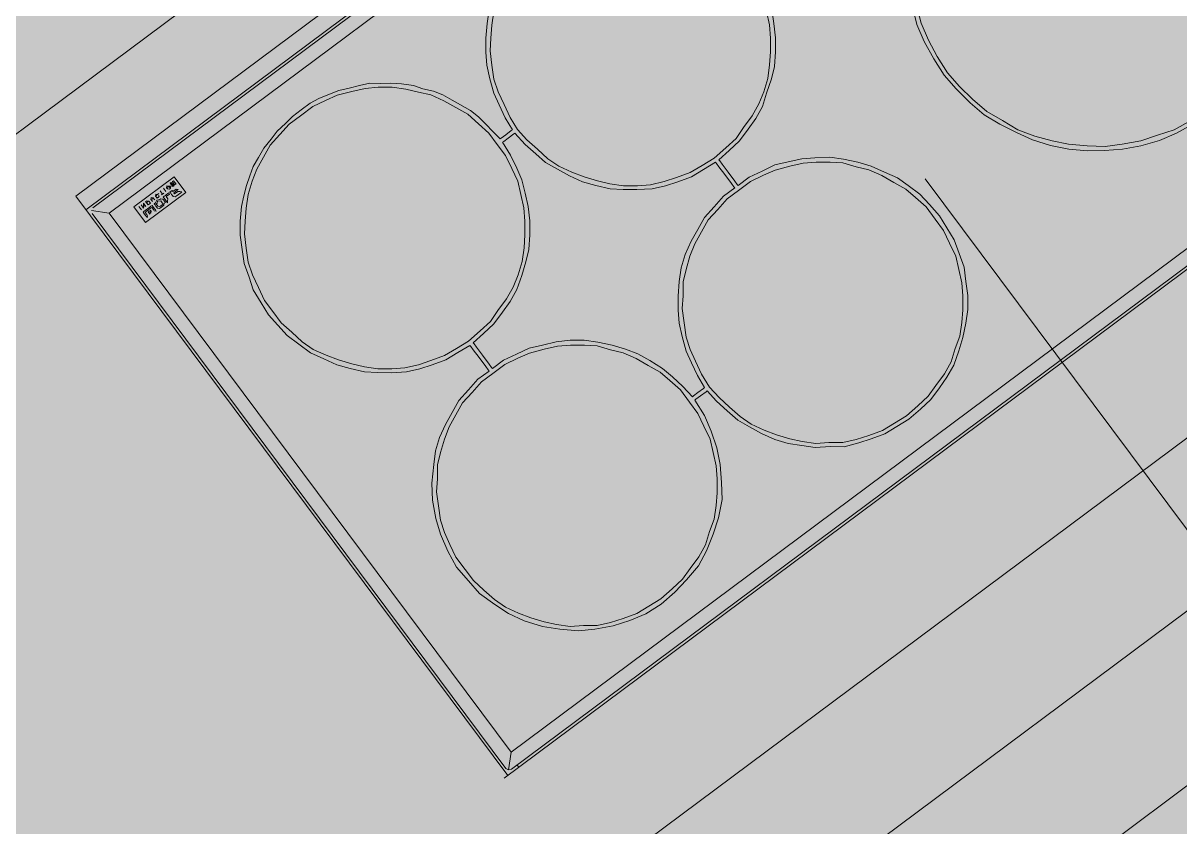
# Model space of a CAD drawing. Header units: metres. Extents: x -466 to 1322, y -1072 to 50.
# Drawn here: x 26.716 to 27.549, y -189.878 to -189.299 of the extents above; entities that cross this region are included whole.
import ezdxf

# ---------------------------------------------------------------- set-up
doc = ezdxf.new("R2010")
doc.units = ezdxf.units.M
doc.linetypes.add('CENTER2', pattern=[28.575, 19.05, -3.175, 3.175, -3.175])
for name, color, linetype, lineweight in [('A - Hatch muros', 4, 'Continuous', 0), ('A - MURO BAJO', 2, 'Continuous', 0), ('A-EJES', 61, 'CENTER2', 0), ('A-Furn-Ktch', 122, 'Continuous', 5), ('A-MURO INT', 4, 'Continuous', 0)]:
    doc.layers.add(name, color=color, linetype=linetype, lineweight=lineweight)
doc.layers.add('Hatch Exterior', color=7, linetype='Continuous', lineweight=0, true_color=0xa99b89)
doc.layers.add('Hatch Interior', color=7, linetype='Continuous', lineweight=0, true_color=0xaf6350)

msp = doc.modelspace()

# ---------------------------------------------------------------- hatches: boundary and pattern name
at = {"layer": 'A - Hatch muros'}
h = msp.add_hatch(color=256, dxfattribs=at)
h.dxf.hatch_style = 1
h.paths.add_polyline_path([(14.61966, -194.87356), (9.71181, -198.53171), (9.9148, -198.62985), (14.73918, -195.03392)])
h.paths.add_polyline_path([(18.14652, -194.36504), (16.54296, -195.56028), (15.52701, -194.19725), (15.36665, -194.31678), (17.45832, -197.12301), (13.26423, -200.24914), (13.46722, -200.34728), (17.7382, -197.16384), (16.66249, -195.72064), (18.26605, -194.5254), (19.34176, -195.9686), (21.54665, -194.32515), (21.42713, -194.16479), (19.38259, -195.68872), (17.41045, -193.04285), (20.17659, -190.98106), (22.26826, -193.78729), (22.42861, -193.66776), (20.33694, -190.86154), (23.10308, -188.79975), (25.07523, -191.44562), (23.03246, -192.97193), (23.15199, -193.13229), (29.86049, -188.12829), (29.74096, -187.96794), (25.23558, -191.3261), (23.14392, -188.51987), (17.13057, -193.00201)])
at = {"layer": 'Hatch Exterior', "transparency": 33554687}
h = msp.add_hatch(color=256, dxfattribs=at)
h.dxf.hatch_style = 1
h.paths.add_polyline_path([(9.71181, -198.53171), (27.18072, -206.97714), (29.40053, -202.38558), (51.0529, -212.85351), (52.9245, -208.98219), (26.3283, -196.12414), (45.64313, -181.72751), (47.49257, -186.1551), (48.7583, -189.18857), (52.20977, -197.45508), (57.23926, -199.36812), (59.56785, -194.47976), (53.76873, -196.78284), (53.69044, -196.74906), (51.88994, -192.14912), (57.72234, -189.83282), (59.56785, -194.47976), (60.68284, -192.13965), (50.46445, -166.40994), (48.88704, -167.58569), (57.00696, -188.03149), (51.1518, -190.35683), (45.60585, -176.39223), (17.7382, -197.16384), (15.52701, -194.19725)])
h.paths.add_polyline_path([(14.61966, -194.87356), (9.71181, -198.53171), (9.9148, -198.62985), (14.73918, -195.03392)])
h.paths.add_polyline_path([(22.85925, -204.8879), (24.99201, -200.4764), (29.13342, -202.47859), (27.00066, -206.89009), (26.95991, -206.8595), (27.0427, -206.68826), (27.26777, -206.79708), (29.40053, -202.38558), (24.899, -200.20929), (22.67919, -204.80085)], flags=17)
edge = h.paths.add_edge_path(flags=16)
edge.add_arc((19.71981, -199.98974), 0.7, 36.69961, 118.51779, ccw=False)
edge.add_line((20.28106, -199.57141), (21.64408, -198.55545))
edge.add_arc((19.71981, -199.98974), 2.4, -235.67933, 36.69961, ccw=False)
edge.add_line((18.36663, -198.00759), (19.38561, -199.37467))
at = {"layer": 'Hatch Interior', "transparency": 33554687}
h = msp.add_hatch(color=256, dxfattribs=at)
h.dxf.hatch_style = 1
h.paths.add_polyline_path([(8.29084, -197.84474), (48.88704, -167.58569), (57.00696, -188.03149), (51.1518, -190.35683), (45.60585, -176.39223), (17.7382, -197.16384), (15.52701, -194.19725), (9.71181, -198.53171)])
h.paths.add_polyline_path([(29.40053, -202.38558), (27.18072, -206.97714), (48.83309, -217.44507), (51.0529, -212.85351)])
h.paths.add_polyline_path([(51.89028, -192.14928), (57.71104, -189.8373), (59.56785, -194.47976), (53.76873, -196.78284), (53.69044, -196.74906)])
h.paths.add_polyline_path([(18.14652, -194.36504), (16.54296, -195.56028), (15.52701, -194.19725), (15.36665, -194.31678), (17.45832, -197.12301), (13.26423, -200.24914), (13.46722, -200.34728), (17.7382, -197.16384), (16.66249, -195.72064), (18.26605, -194.5254), (19.34176, -195.9686), (21.46648, -194.38491), (21.34695, -194.22455), (19.22224, -195.80824), (17.25009, -193.16237), (20.17659, -190.98106), (22.26826, -193.78729), (22.34843, -193.72753), (20.25677, -190.9213), (23.10308, -188.79975), (25.07523, -191.44562), (23.03246, -192.97193), (23.15199, -193.13229), (29.32293, -188.52897), (29.20341, -188.36861), (25.23558, -191.3261), (23.14392, -188.51987), (17.13057, -193.00201)])
h.paths.add_polyline_path([(46.60465, -178.89054), (51.65518, -175.12604), (51.73174, -175.31843), (46.84723, -178.95917), (48.16451, -182.28983), (53.6479, -180.11213), (53.72202, -180.29789), (48.23863, -182.47559), (51.27082, -190.09437), (56.75422, -187.91667), (56.56271, -187.45474), (56.74859, -187.38092), (57.00696, -188.03149), (51.1518, -190.35683), (43.73311, -171.6767), (28.48209, -183.0443), (27.95905, -183.43416), (8.49383, -197.94288), (8.29084, -197.84474), (48.88704, -167.58569), (49.15533, -168.26123), (48.96945, -168.33506), (48.79743, -167.90192), (43.89916, -171.55294), (45.60918, -176.38974)], flags=16)
h.paths.add_polyline_path([(53.69044, -196.74906), (53.76873, -196.78284), (59.56785, -194.47976), (58.53021, -191.86866), (55.55673, -193.04956), (55.63055, -193.23544), (58.60459, -192.05431), (59.49403, -194.29388), (55.66029, -195.81643), (55.52089, -195.87179), (53.82475, -196.5454), (52.93532, -194.30583)], flags=17)
h.paths.add_polyline_path([(55.07852, -190.88411), (55.19965, -190.83828), (55.24816, -190.81542)], flags=16)
h.paths.add_polyline_path([(57.51408, -189.91687), (57.72234, -189.83282), (57.16471, -190.05428)])
h.paths.add_polyline_path([(52.41364, -191.94146), (51.89028, -192.14928), (51.89028, -192.14928)], flags=16)

# ---------------------------------------------------------------- linework, layer by layer
at = {"layer": 'A - MURO BAJO', "ltscale": 0.05}
msp.add_lwpolyline([(23.14392, -188.51987), (23.62498, -188.1613), (25.31235, -190.42068), (28.7991, -187.82177), (29.20341, -188.36861)], dxfattribs=at)
at = {"layer": 'A-EJES', "ltscale": 0.1}
for p, q in [((50.70466, -172.46702), (9.66063, -203.05987)), ((30.21183, -193.22949), (22.23182, -182.52334))]:
    msp.add_line(p, q, dxfattribs=at)
at = {"layer": 'A-Furn-Ktch'}
for points in [[(27.48326, -188.87971), (26.75349, -189.42366)], [(27.49127, -188.88876), (26.76068, -189.43332)], [(27.48683, -188.89457), (26.7659, -189.43193)], [(26.7659, -189.43193), (27.48683, -188.89457)], [(26.77753, -189.43578), (27.48719, -188.90682)], [(27.55748, -189.36885), (27.54501, -189.37564), (27.53296, -189.37962), (27.5209, -189.3836), (27.50765, -189.38596), (27.4952, -189.38773), (27.48236, -189.3873), (27.46891, -189.38605), (27.45708, -189.38361), (27.44464, -189.38036), (27.43241, -189.37571), (27.4212, -189.36905), (27.40997, -189.36239), (27.39977, -189.35373), (27.39036, -189.34447), (27.38176, -189.33461), (27.37417, -189.32275), (27.36798, -189.31109), (27.36259, -189.29883), (27.35943, -189.28617)], [(27.0499, -189.2991), (27.05133, -189.28927)], [(27.05474, -189.29049), (27.0533, -189.30032), (27.05268, -189.30955), (27.05204, -189.31878), (27.05342, -189.32902), (27.0548, -189.33926), (27.05778, -189.3483), (27.06217, -189.35754), (27.06655, -189.36679), (27.07175, -189.37544), (27.07855, -189.38288), (27.08616, -189.38973), (27.09376, -189.39657), (27.10157, -189.40202), (27.11099, -189.40626), (27.11981, -189.4097), (27.12944, -189.41254), (27.13847, -189.41457), (27.14829, -189.41601), (27.15833, -189.41604), (27.16776, -189.41526), (27.1774, -189.41308), (27.18645, -189.4101), (27.19629, -189.40651), (27.20494, -189.40132), (27.21359, -189.39613), (27.22183, -189.38873), (27.22928, -189.38193), (27.23472, -189.37412), (27.24097, -189.3657), (27.24581, -189.35708), (27.24925, -189.34826), (27.25209, -189.33864), (27.25353, -189.32881), (27.25415, -189.31958), (27.25419, -189.30954), (27.25341, -189.30011), (27.25123, -189.29046)], [(27.25505, -189.28887), (27.25643, -189.29911), (27.2578, -189.30936), (27.25777, -189.31939), (27.25693, -189.33002)], [(27.35641, -189.28717), (27.35958, -189.29982), (27.36497, -189.31208), (27.37175, -189.32455), (27.37935, -189.33641), (27.38794, -189.34627), (27.39795, -189.35634), (27.40816, -189.36499), (27.41938, -189.37165)], [(27.06813, -189.37563), (27.06294, -189.36698), (27.05855, -189.35773), (27.05476, -189.34929), (27.05198, -189.33885), (27.04981, -189.32921), (27.04903, -189.31977), (27.04906, -189.30973), (27.0499, -189.2991)], [(27.06233, -189.84305), (27.79533, -189.2967)], [(27.0672, -189.8244), (27.77686, -189.29544)], [(27.7885, -189.29929), (27.06757, -189.83665)], [(27.7885, -189.29929), (27.06757, -189.83665)], [(27.5211, -189.38721), (27.53455, -189.38343), (27.54681, -189.37805), (27.55928, -189.37126), (27.57033, -189.36428), (27.581, -189.35507), (27.59026, -189.34567), (27.59892, -189.33546), (27.60638, -189.32364)], [(27.25693, -189.33002), (27.2549, -189.33905), (27.25126, -189.34927), (27.24842, -189.3589), (27.24358, -189.36752), (27.23813, -189.37533), (27.23188, -189.38374), (27.22444, -189.39054), (27.21699, -189.39735)], [(26.87288, -189.43104), (26.87471, -189.42342), (26.87654, -189.4158), (26.87897, -189.40898), (26.8814, -189.40217), (26.88523, -189.39555), (26.88906, -189.38894), (26.8943, -189.38254), (26.89873, -189.37673), (26.90457, -189.37112), (26.9096, -189.36612), (26.91604, -189.36133), (26.92248, -189.35653), (26.92871, -189.35313), (26.93635, -189.34995), (26.94318, -189.34736), (26.95061, -189.34557), (26.95804, -189.34379), (26.96547, -189.342), (26.9733, -189.34243), (26.98052, -189.34205), (26.98835, -189.34247), (26.99677, -189.3437), (27.00359, -189.34613), (27.01121, -189.34796), (27.01803, -189.35039), (27.02464, -189.35422), (27.03787, -189.36189), (27.04367, -189.36632), (27.04868, -189.37135), (27.05428, -189.37719), (27.05928, -189.38222)], [(26.91543, -189.36554), (26.90738, -189.37153), (26.90053, -189.37914), (26.89369, -189.38675), (26.88885, -189.39536), (26.884, -189.40398), (26.88056, -189.4128), (26.87773, -189.42242), (26.87629, -189.43226), (26.87566, -189.44149), (26.87503, -189.45072), (26.8764, -189.46096), (26.87778, -189.4712), (26.88076, -189.48024), (26.88515, -189.48948), (26.88954, -189.49873), (26.89554, -189.50678), (26.90153, -189.51482), (26.90914, -189.52167), (26.91675, -189.52851), (26.92456, -189.53396), (26.93398, -189.5382), (26.9428, -189.54164), (26.95243, -189.54448), (26.96145, -189.54651), (26.97128, -189.54794), (26.98132, -189.54797), (26.99075, -189.5472), (27.00039, -189.54502), (27.00943, -189.54204), (27.01928, -189.53845), (27.02793, -189.53326), (27.03657, -189.52807), (27.04482, -189.52067), (27.05227, -189.51387), (27.05771, -189.50605), (27.06396, -189.49764), (27.0688, -189.48903), (27.07224, -189.48021), (27.07508, -189.47058), (27.07651, -189.46075), (27.07714, -189.45152), (27.07717, -189.44148), (27.0764, -189.43205), (27.07422, -189.42241), (27.07204, -189.41277), (27.06765, -189.40352), (27.06326, -189.39428), (27.05726, -189.38623), (27.05127, -189.37818), (27.04366, -189.37134), (27.03605, -189.36449), (27.02744, -189.35965), (27.01882, -189.35481), (27.0094, -189.35056), (27.00037, -189.34853), (26.99135, -189.3465), (26.98152, -189.34506), (26.97148, -189.34503), (26.96205, -189.34581), (26.95241, -189.34798), (26.94196, -189.35076), (26.93352, -189.35455), (26.92428, -189.35894), (26.91543, -189.36554)], [(27.05928, -189.38222), (27.06009, -189.38162), (27.06331, -189.37922), (27.06733, -189.37622), (27.06813, -189.37563)], [(27.06993, -189.37804), (27.06913, -189.37864), (27.0651, -189.38164), (27.06189, -189.38403), (27.06108, -189.38463)], [(27.13866, -189.41818), (27.12823, -189.41594), (27.1186, -189.41311), (27.10918, -189.40886), (27.10056, -189.40402), (27.09195, -189.39918), (27.08494, -189.39313), (27.07733, -189.38629), (27.06993, -189.37804)], [(27.41938, -189.37165), (27.4314, -189.37771), (27.44283, -189.38296), (27.45587, -189.38701), (27.4691, -189.38966), (27.48255, -189.3909), (27.49479, -189.39054), (27.50784, -189.38958), (27.5211, -189.38721)], [(27.06108, -189.38463), (27.06687, -189.39409), (27.07126, -189.40333), (27.07505, -189.41177), (27.07723, -189.42141), (27.07941, -189.43105), (27.08078, -189.4413), (27.08075, -189.45133), (27.07992, -189.46197)], [(27.21458, -189.39914), (27.20593, -189.40433), (27.19729, -189.40953), (27.18744, -189.41311), (27.1784, -189.4161), (27.16876, -189.41827), (27.15792, -189.41884), (27.14789, -189.41881), (27.13866, -189.41818)], [(27.35212, -189.58199), (27.36037, -189.57459), (27.36782, -189.56779), (27.37326, -189.55998), (27.37951, -189.55157), (27.38435, -189.54295), (27.38719, -189.53332), (27.39063, -189.5245), (27.39206, -189.51467), (27.39269, -189.50545), (27.39272, -189.49541), (27.39195, -189.48597), (27.38977, -189.47633), (27.38759, -189.46669), (27.3832, -189.45744), (27.37882, -189.4482), (27.37282, -189.44015), (27.36622, -189.4313), (27.35861, -189.42446), (27.3516, -189.41841), (27.34299, -189.41357), (27.33437, -189.40873), (27.32495, -189.40449), (27.31592, -189.40245), (27.3063, -189.39961), (27.29707, -189.39899), (27.28703, -189.39895), (27.2776, -189.39973), (27.26796, -189.40191), (27.25751, -189.40469), (27.24907, -189.40848), (27.23982, -189.41287), (27.23098, -189.41946), (27.22293, -189.42546), (27.21608, -189.43307), (27.20923, -189.44067), (27.20439, -189.44929), (27.19955, -189.4579), (27.19611, -189.46673), (27.19327, -189.47635), (27.19124, -189.48538), (27.19121, -189.49541), (27.19058, -189.50464), (27.19196, -189.51488), (27.19333, -189.52512), (27.19631, -189.53416), (27.2001, -189.5426), (27.20449, -189.55185), (27.21028, -189.5613), (27.21708, -189.56875), (27.22469, -189.57559), (27.2323, -189.58244), (27.24011, -189.58788), (27.24953, -189.59213), (27.25835, -189.59556), (27.26798, -189.5984), (27.277, -189.60044), (27.28683, -189.60187), (27.29627, -189.6011), (27.3063, -189.60113), (27.31594, -189.59895), (27.32498, -189.59596), (27.33483, -189.59238), (27.34348, -189.58718), (27.35212, -189.58199)], [(27.22837, -189.41765), (27.22777, -189.41684), (27.22597, -189.41443), (27.22118, -189.40799), (27.21698, -189.40236), (27.21518, -189.39994), (27.21458, -189.39914)], [(27.21699, -189.39735), (27.21759, -189.39815), (27.21939, -189.40056), (27.22359, -189.4062), (27.22838, -189.41263), (27.23018, -189.41505), (27.23078, -189.41585)], [(27.23078, -189.41585), (27.23883, -189.40985), (27.24808, -189.40546), (27.25732, -189.40107), (27.26697, -189.39889), (27.27661, -189.39671), (27.28604, -189.39594), (27.29688, -189.39537), (27.30671, -189.39681)], [(27.30671, -189.39681), (27.31714, -189.39905), (27.32676, -189.40188), (27.33619, -189.40613), (27.34561, -189.41037), (27.35342, -189.41581), (27.36183, -189.42206), (27.36863, -189.42951), (27.37603, -189.43776), (27.38122, -189.4464), (27.38642, -189.45505), (27.39, -189.46489), (27.39359, -189.47474), (27.39496, -189.48498), (27.39633, -189.49522), (27.3963, -189.50525), (27.39487, -189.51508), (27.39263, -189.52551), (27.38979, -189.53514), (27.38615, -189.54536), (27.38131, -189.55398), (27.37586, -189.56179), (27.36962, -189.5702), (27.36217, -189.57701), (27.35392, -189.5844), (27.34527, -189.5896), (27.33663, -189.59479), (27.32678, -189.59838), (27.31774, -189.60136), (27.3073, -189.60414), (27.29726, -189.6041), (27.28643, -189.60468), (27.27659, -189.60324)], [(26.82437, -189.40962), (26.79541, -189.43121)], [(26.83277, -189.42089), (26.82437, -189.40962)], [(26.81431, -189.41963), (26.81611, -189.42204)], [(26.81611, -189.42204), (26.81431, -189.41963)], [(26.81673, -189.41783), (26.81852, -189.42024)], [(26.81852, -189.42024), (26.81673, -189.41783)], [(26.82054, -189.41624), (26.81914, -189.41603), (26.81893, -189.41744)], [(26.81893, -189.41744), (26.81953, -189.41824)], [(26.81953, -189.41824), (26.82094, -189.41844), (26.82174, -189.41784), (26.82194, -189.41644), (26.82054, -189.41624)], [(26.81953, -189.41824), (26.81974, -189.41684)], [(26.82094, -189.41844), (26.81953, -189.41824)], [(26.81974, -189.41684), (26.82054, -189.41624)], [(26.82054, -189.41624), (26.82114, -189.41704), (26.82174, -189.41784)], [(26.82174, -189.41784), (26.82094, -189.41844)], [(26.82294, -189.41945), (26.82214, -189.42005), (26.82133, -189.42065)], [(26.82236, -189.41363), (26.82155, -189.41423)], [(26.82155, -189.41423), (26.82335, -189.41664)], [(26.82415, -189.41604), (26.82236, -189.41363)], [(26.82354, -189.42026), (26.82294, -189.41945)], [(26.82396, -189.41243), (26.82316, -189.41303)], [(26.82316, -189.41303), (26.82415, -189.41604)], [(26.82335, -189.41664), (26.82415, -189.41604)], [(26.82596, -189.41846), (26.82354, -189.42026)], [(26.82415, -189.41604), (26.82376, -189.41384)], [(26.82376, -189.41384), (26.82496, -189.41544)], [(26.82576, -189.41485), (26.82396, -189.41243)], [(26.82414, -189.42106), (26.82655, -189.41926)], [(26.82715, -189.42007), (26.82474, -189.42187)], [(26.82496, -189.41544), (26.82576, -189.41485)], [(26.82655, -189.41926), (26.82736, -189.41866), (26.82596, -189.41846)], [(26.82996, -189.42048), (26.82856, -189.42027), (26.82715, -189.42007)], [(27.18843, -189.48497), (27.18987, -189.47514), (27.19271, -189.46551), (27.19695, -189.45609), (27.20179, -189.44748), (27.20663, -189.43886), (27.21348, -189.43125), (27.22033, -189.42364), (27.22837, -189.41765)], [(27.06474, -189.84125), (26.75349, -189.42366)], [(26.80381, -189.44248), (26.83277, -189.42089)], [(26.80465, -189.42683), (26.80385, -189.42743)], [(26.80385, -189.42743), (26.80565, -189.42984)], [(26.80445, -189.42823), (26.80525, -189.42763)], [(26.80565, -189.42984), (26.80445, -189.42823)], [(26.80606, -189.42703), (26.80465, -189.42683)], [(26.80525, -189.42763), (26.80606, -189.42703)], [(26.80726, -189.42864), (26.80606, -189.42703)], [(26.80606, -189.42703), (26.80726, -189.42864)], [(26.80787, -189.42443), (26.80767, -189.42583)], [(26.80767, -189.42583), (26.80827, -189.42663)], [(26.80928, -189.42463), (26.80787, -189.42443)], [(26.80827, -189.42663), (26.80847, -189.42523)], [(26.80827, -189.42663), (26.80887, -189.42744)], [(26.80887, -189.42744), (26.80827, -189.42663)], [(26.80847, -189.42523), (26.80928, -189.42463)], [(26.80988, -189.42543), (26.80928, -189.42463)], [(26.80928, -189.42463), (26.80988, -189.42543)], [(26.81048, -189.42624), (26.80988, -189.42543)], [(26.80988, -189.42543), (26.81048, -189.42624)], [(26.81548, -189.43127), (26.81387, -189.43247), (26.81246, -189.43227), (26.81126, -189.43066), (26.81067, -189.42986), (26.81007, -189.42905), (26.81087, -189.42845), (26.81188, -189.42644), (26.81409, -189.42605), (26.8149, -189.42545), (26.8163, -189.42566), (26.8169, -189.42646), (26.8181, -189.42807), (26.81729, -189.42867), (26.81709, -189.43007), (26.81548, -189.43127)], [(26.8125, -189.42223), (26.81109, -189.42203), (26.81089, -189.42343)], [(26.81089, -189.42343), (26.81208, -189.42504)], [(26.81148, -189.42424), (26.81169, -189.42283)], [(26.81289, -189.42444), (26.81148, -189.42424)], [(26.81169, -189.42283), (26.8125, -189.42223)], [(26.81208, -189.42504), (26.81289, -189.42444)], [(26.81469, -189.42686), (26.81248, -189.42725), (26.81228, -189.42866)], [(26.8125, -189.42223), (26.8133, -189.42163)], [(26.8133, -189.42163), (26.8125, -189.42223)], [(26.81289, -189.42444), (26.81369, -189.42384), (26.81309, -189.42304)], [(26.81369, -189.42384), (26.81289, -189.42444)], [(26.81309, -189.42304), (26.81369, -189.42384)], [(26.81649, -189.42927), (26.81589, -189.42846), (26.81529, -189.42766), (26.81469, -189.42686)], [(26.81531, -189.42264), (26.81691, -189.42144)], [(26.81611, -189.42204), (26.81531, -189.42264)], [(26.81691, -189.42144), (26.81611, -189.42204)], [(26.81651, -189.42425), (26.81731, -189.42365)], [(26.8195, -189.42827), (26.8189, -189.42747), (26.8183, -189.42666), (26.81711, -189.42506), (26.81651, -189.42425)], [(26.81731, -189.42365), (26.81811, -189.42305), (26.81892, -189.42245), (26.81972, -189.42185), (26.82053, -189.42125)], [(26.82113, -189.42206), (26.81871, -189.42386)], [(26.81871, -189.42386), (26.81991, -189.42547)], [(26.81991, -189.42547), (26.81971, -189.42687), (26.8195, -189.42827)], [(26.82053, -189.42125), (26.82113, -189.42206)], [(26.82133, -189.42065), (26.82193, -189.42146), (26.82253, -189.42226), (26.82313, -189.42307), (26.82373, -189.42387)], [(26.82373, -189.42387), (26.82513, -189.42407)], [(26.82474, -189.42187), (26.82414, -189.42106)], [(26.82513, -189.42407), (26.82594, -189.42347), (26.82755, -189.42228), (26.82916, -189.42108)], [(26.82916, -189.42108), (26.82996, -189.42048)], [(26.76489, -189.43393), (26.77753, -189.43578)], [(26.76529, -189.43614), (27.06335, -189.83603)], [(27.06335, -189.83603), (26.76529, -189.43614)], [(26.77753, -189.43578), (27.0672, -189.8244)], [(26.79541, -189.43121), (26.80381, -189.44248)], [(26.79902, -189.43102), (26.80082, -189.43344)], [(26.80082, -189.43344), (26.79902, -189.43102)], [(26.80063, -189.42983), (26.80243, -189.43224)], [(26.80243, -189.43224), (26.80063, -189.42983)], [(26.80202, -189.43505), (26.80283, -189.43445)], [(26.80502, -189.43907), (26.80442, -189.43827), (26.80382, -189.43746), (26.80262, -189.43585), (26.80202, -189.43505)], [(26.80404, -189.43104), (26.80224, -189.42862)], [(26.80224, -189.42862), (26.80243, -189.43224)], [(26.80243, -189.43224), (26.80284, -189.42943)], [(26.80283, -189.43445), (26.80363, -189.43385), (26.80524, -189.43265)], [(26.80284, -189.42943), (26.80404, -189.43104)], [(26.80423, -189.43465), (26.80343, -189.43525)], [(26.80343, -189.43525), (26.80463, -189.43686)], [(26.80584, -189.43345), (26.80423, -189.43465)], [(26.80463, -189.43686), (26.80523, -189.43766), (26.80502, -189.43907)], [(26.80524, -189.43265), (26.80685, -189.43145), (26.80765, -189.43085)], [(26.80644, -189.43426), (26.80563, -189.43486)], [(26.80563, -189.43486), (26.80623, -189.43566)], [(26.80565, -189.42984), (26.80645, -189.42924)], [(26.80645, -189.42924), (26.80565, -189.42984)], [(26.80745, -189.43226), (26.80584, -189.43345)], [(26.80623, -189.43566), (26.80683, -189.43647)], [(26.80784, -189.43446), (26.80644, -189.43426)], [(26.80645, -189.42924), (26.80726, -189.42864)], [(26.80726, -189.42864), (26.80645, -189.42924)], [(26.80683, -189.43647), (26.80704, -189.43506)], [(26.80704, -189.43506), (26.80764, -189.43587)], [(26.80784, -189.43446), (26.80724, -189.43366)], [(26.80724, -189.43366), (26.80784, -189.43446)], [(26.80825, -189.43165), (26.80745, -189.43226)], [(26.80764, -189.43587), (26.80784, -189.43446)], [(26.80765, -189.43085), (26.80846, -189.43025)], [(26.80945, -189.43326), (26.80825, -189.43165)], [(26.80846, -189.43025), (26.80906, -189.43105), (26.81026, -189.43266), (26.81086, -189.43347), (26.81146, -189.43427)], [(26.81146, -189.43427), (26.81005, -189.43407), (26.80945, -189.43326)], [(26.81228, -189.42866), (26.81147, -189.42926), (26.81207, -189.43006), (26.81267, -189.43086), (26.81408, -189.43107)], [(26.81408, -189.43107), (26.81488, -189.43047), (26.81649, -189.42927)], [(26.96164, -189.55012), (26.95121, -189.54789), (26.94159, -189.54505), (26.93217, -189.5408), (26.92274, -189.53656), (26.91433, -189.53031), (26.90592, -189.52407), (26.89912, -189.51662), (26.89232, -189.50918), (26.88713, -189.50053), (26.88134, -189.49108), (26.87835, -189.48204), (26.87477, -189.47219), (26.87339, -189.46195), (26.87202, -189.45171), (26.87205, -189.44168), (26.87288, -189.43104)], [(27.07992, -189.46197), (27.07788, -189.47099), (27.07505, -189.48062), (27.0714, -189.49084), (27.06656, -189.49946), (27.06112, -189.50727), (27.05487, -189.51568), (27.04742, -189.52248), (27.03998, -189.52928)], [(27.20667, -189.56149), (27.20148, -189.55284), (27.19709, -189.5436), (27.1933, -189.53516), (27.19052, -189.52471), (27.18834, -189.51507), (27.18757, -189.50564), (27.1876, -189.4956), (27.18843, -189.48497)], [(27.05377, -189.54779), (27.06182, -189.54179), (27.07107, -189.5374), (27.08031, -189.53302), (27.08995, -189.53084), (27.09959, -189.52866), (27.10983, -189.52728), (27.11987, -189.52731), (27.1297, -189.52875)], [(27.03756, -189.53108), (27.02892, -189.53627), (27.02027, -189.54147), (27.01043, -189.54505), (27.00139, -189.54804), (26.99175, -189.55021), (26.98091, -189.55078), (26.97087, -189.55075), (26.96164, -189.55012)], [(27.03407, -189.69264), (27.04007, -189.70069), (27.04768, -189.70753), (27.05528, -189.71438), (27.06309, -189.71982), (27.07252, -189.72407), (27.08134, -189.7275), (27.09096, -189.73034), (27.09999, -189.73238), (27.10982, -189.73381), (27.11926, -189.73303), (27.12929, -189.73306), (27.13893, -189.73088), (27.14797, -189.7279), (27.15782, -189.72432), (27.16646, -189.71912), (27.17511, -189.71393), (27.18336, -189.70653), (27.1908, -189.69973), (27.19625, -189.69192), (27.2025, -189.68351), (27.20734, -189.67489), (27.21017, -189.66527), (27.21361, -189.65644), (27.21505, -189.64661), (27.21568, -189.63739), (27.21571, -189.62735), (27.21493, -189.61791), (27.21275, -189.60827), (27.21057, -189.59863), (27.20618, -189.58939), (27.2018, -189.58014), (27.1958, -189.57209), (27.1892, -189.56324), (27.1816, -189.5564), (27.17459, -189.55035), (27.16597, -189.54551), (27.15736, -189.54067), (27.14794, -189.53643), (27.13891, -189.53439), (27.12929, -189.53155), (27.12006, -189.53093), (27.11002, -189.5309), (27.10058, -189.53167), (27.09095, -189.53385), (27.0805, -189.53663), (27.07206, -189.54042), (27.06281, -189.5448), (27.05396, -189.5514), (27.04592, -189.5574), (27.03907, -189.56501), (27.03222, -189.57261), (27.02738, -189.58123), (27.02254, -189.58984), (27.0191, -189.59866), (27.01626, -189.60829), (27.01423, -189.61732), (27.0142, -189.62735), (27.01357, -189.63658), (27.01494, -189.64682), (27.01631, -189.65706), (27.0193, -189.6661), (27.02309, -189.67454), (27.02748, -189.68379), (27.03407, -189.69264)], [(27.05136, -189.54959), (27.05076, -189.54878), (27.04896, -189.54637), (27.04416, -189.53993), (27.03996, -189.5343), (27.03816, -189.53189), (27.03756, -189.53108)], [(27.03998, -189.52928), (27.04058, -189.53009), (27.04238, -189.5325), (27.04658, -189.53813), (27.05137, -189.54457), (27.05317, -189.54698), (27.05377, -189.54779)], [(27.1297, -189.52875), (27.14013, -189.53098), (27.14975, -189.53382), (27.15857, -189.53726), (27.16719, -189.5421), (27.1764, -189.54775), (27.18341, -189.55379), (27.19102, -189.56064), (27.19782, -189.56809)], [(27.01142, -189.61691), (27.01285, -189.60708), (27.01569, -189.59745), (27.01993, -189.58803), (27.02478, -189.57941), (27.02962, -189.5708), (27.03647, -189.56319), (27.04331, -189.55558), (27.05136, -189.54959)], [(27.19782, -189.56809), (27.19863, -189.56749), (27.20184, -189.56509), (27.20587, -189.56209), (27.20667, -189.56149)], [(27.20847, -189.5639), (27.20767, -189.5645), (27.20364, -189.5675), (27.20042, -189.5699), (27.19962, -189.5705)], [(27.27659, -189.60324), (27.26676, -189.60181), (27.25714, -189.59897), (27.24771, -189.59473), (27.2391, -189.58989), (27.23048, -189.58504), (27.22288, -189.5782), (27.21527, -189.57135), (27.20847, -189.5639)], [(27.19962, -189.5705), (27.20661, -189.58156), (27.21139, -189.59301), (27.21537, -189.60507), (27.21794, -189.61692), (27.21891, -189.62997), (27.21927, -189.64221), (27.21663, -189.65545), (27.21278, -189.66708), (27.20813, -189.67931), (27.20228, -189.68993), (27.19362, -189.70014), (27.18516, -189.70894), (27.1753, -189.71754), (27.16424, -189.72454), (27.15278, -189.72932), (27.14073, -189.7333), (27.12748, -189.73567), (27.11583, -189.73684), (27.10239, -189.73559), (27.08975, -189.73375), (27.07671, -189.7297), (27.06529, -189.72445), (27.05548, -189.71799), (27.04446, -189.70993), (27.03646, -189.70088), (27.02786, -189.69102), (27.02167, -189.67936), (27.01629, -189.6671), (27.01291, -189.65585), (27.01054, -189.64259), (27.01017, -189.63035), (27.01142, -189.61691)], [(27.0672, -189.8244), (27.06536, -189.83704)], [(27.06335, -189.83603), (27.06536, -189.83704), (27.06757, -189.83665)], [(27.06757, -189.83665), (27.06536, -189.83704), (27.06335, -189.83603)], [(27.07159, -189.83365), (27.07279, -189.83526)], [(27.07279, -189.83526), (27.07159, -189.83365)]]:
    msp.add_lwpolyline(points, dxfattribs=at)
at = {"layer": 'A-MURO INT'}
msp.add_lwpolyline([(18.26605, -194.5254), (19.34176, -195.9686), (21.54665, -194.32515), (21.42713, -194.16479), (19.38259, -195.68872), (17.41045, -193.04285), (20.17659, -190.98106), (22.26826, -193.78729), (22.42861, -193.66776), (20.33694, -190.86154), (23.10308, -188.79975), (25.07523, -191.44562), (23.03246, -192.97193), (23.15199, -193.13229), (29.86049, -188.12829), (29.74096, -187.96794), (25.23558, -191.3261), (23.14392, -188.51987), (17.13057, -193.00201)], dxfattribs=at)

doc.saveas('drawing.dxf')
